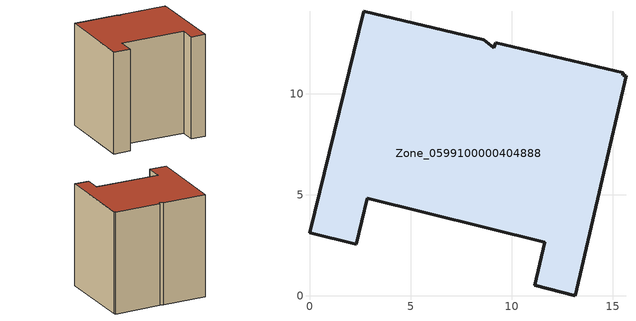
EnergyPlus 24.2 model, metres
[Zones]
Zone_0599100000404888
 floor ground (C_G): 9.13,12.29 9.22,12.54 15.53,11.04 15.51,10.93 15.66,10.89 13.14,0 11.14,0.53 11.64,2.65 2.86,4.84 2.32,2.56 0,3.13 2.68,14.1 8.62,12.69 z0
 wall outside (C_F): 2.68,14.1 0,3.13 2.32,2.56 2.86,4.84 11.64,2.65 11.14,0.53 13.14,0 15.66,10.89 15.51,10.93 15.53,11.04 9.22,12.54 9.13,12.29 8.62,12.69 2.68,14.1 z0:14.37
 roof outside (C_R): 9.13,12.29 8.62,12.69 2.68,14.1 0,3.13 2.32,2.56 2.86,4.84 11.64,2.65 11.14,0.53 13.14,0 15.66,10.89 15.51,10.93 15.53,11.04 9.22,12.54 z14.37
[BUILDING]
Pand.0599100000404888: North Axis=0; Terrain=City; Loads Convergence Tolerance Value=0.04; Temperature Convergence Tolerance Value=0.4; Solar Distribution=FullExterior; Maximum Number of Warmup Days=25; Minimum Number of Warmup Days=1
[Site:Location]
Rotterdam.The.Hague.AP_ZH_NLD Design_Conditions: Latitude=51.96; Longitude=4.45; Time Zone=1; Elevation=-4.5
[SITE:GROUNDTEMPERATURE:BUILDINGSURFACE]
18, 18, 18, 18, 18, 18, 18, 18, 18, 18, 18, 18
[MATERIAL] Thermal Absorptance=0.9; Solar Absorptance=0.7; Visible Absorptance=0.7
Name | Roughness | Thickness | Conductivity | Density | Specific Heat
G.TI.1946 | MediumSmooth | 0.15 | 1 | 540 | 1210
F.TI.1946 | Rough | 0.3 | 0.857143 | 1920 | 840
R.TI.1946 | MediumRough | 0.2 | 0.1 | 1500 | 1000
[CONSTRUCTION]
C_G: G.TI.1946
C_F: F.TI.1946
C_R: R.TI.1946
[ZONE]
Zone_0599100000404888: Type=1; Multiplier=1; Ceiling Height=Autocalculate; Volume=Autocalculate; Floor Area=autocalculate; Part of Total Floor Area=Yes
[ZONEINFILTRATION:DESIGNFLOWRATE]
Infil_Zone_0599100000404888: Zone or ZoneList or Space or SpaceList=Zone_0599100000404888; Schedule=AlwaysOn; Design Flow Rate Calculation Method=Flow/Area; Flow Rate per Floor Area=0.003; Constant Term Coefficient=1; Temperature Term Coefficient=0; Velocity Term Coefficient=0; Velocity Squared Term Coefficient=0
[HVACTEMPLATE:ZONE:IDEALLOADSAIRSYSTEM]
Zone_0599100000404888: Maximum Heating Supply Air Temperature=50; Minimum Cooling Supply Air Temperature=13; Maximum Heating Supply Air Humidity Ratio=0.0156; Minimum Cooling Supply Air Humidity Ratio=0.0077; Heating Limit=NoLimit; Cooling Limit=NoLimit; Dehumidification Control Type=ConstantSensibleHeatRatio; Cooling Sensible Heat Ratio=0.7; Dehumidification Setpoint=60; Humidification Control Type=None; Humidification Setpoint=30; Outdoor Air Method=None; Outdoor Air Flow Rate per Person=0.00944; Outdoor Air Flow Rate per Zone Floor Area=0; Outdoor Air Flow Rate per Zone=0; Demand Controlled Ventilation Type=None; Outdoor Air Economizer Type=NoEconomizer; Heat Recovery Type=None; Sensible Heat Recovery Effectiveness=0.7; Latent Heat Recovery Effectiveness=0.65
[ZONECONTROL:THERMOSTAT]
ThermostatControl_Zone_0599100000404888: Zone or ZoneList=Zone_0599100000404888; Control Type Schedule=DualSetpointControlType; Control 1=Thermostat_Zone_0599100000404888; Temperature Difference Between Cutout And Setpoint=0
[THERMOSTATSETPOINT:DUALSETPOINT]
Thermostat_Zone_0599100000404888: Heating Setpoint Temperature Schedule=HeatingSetpoint_Zone_0599100000404888; Cooling Setpoint Temperature Schedule=CoolingSetpoint_Zone_0599100000404888
[SCHEDULE:COMPACT]
HeatingSetpoint_Zone_0599100000404888: Through: 12/31, For: AllDays, Until: 24:00, 21
CoolingSetpoint_Zone_0599100000404888: Through: 12/31, For: AllDays, Until: 24:00, 24
DualSetpointControlType: Through: 12/31, For: AllDays, Until: 24:00, 4
AlwaysOn: Through: 12/31, For: AllDays, Until: 24:00, 1
